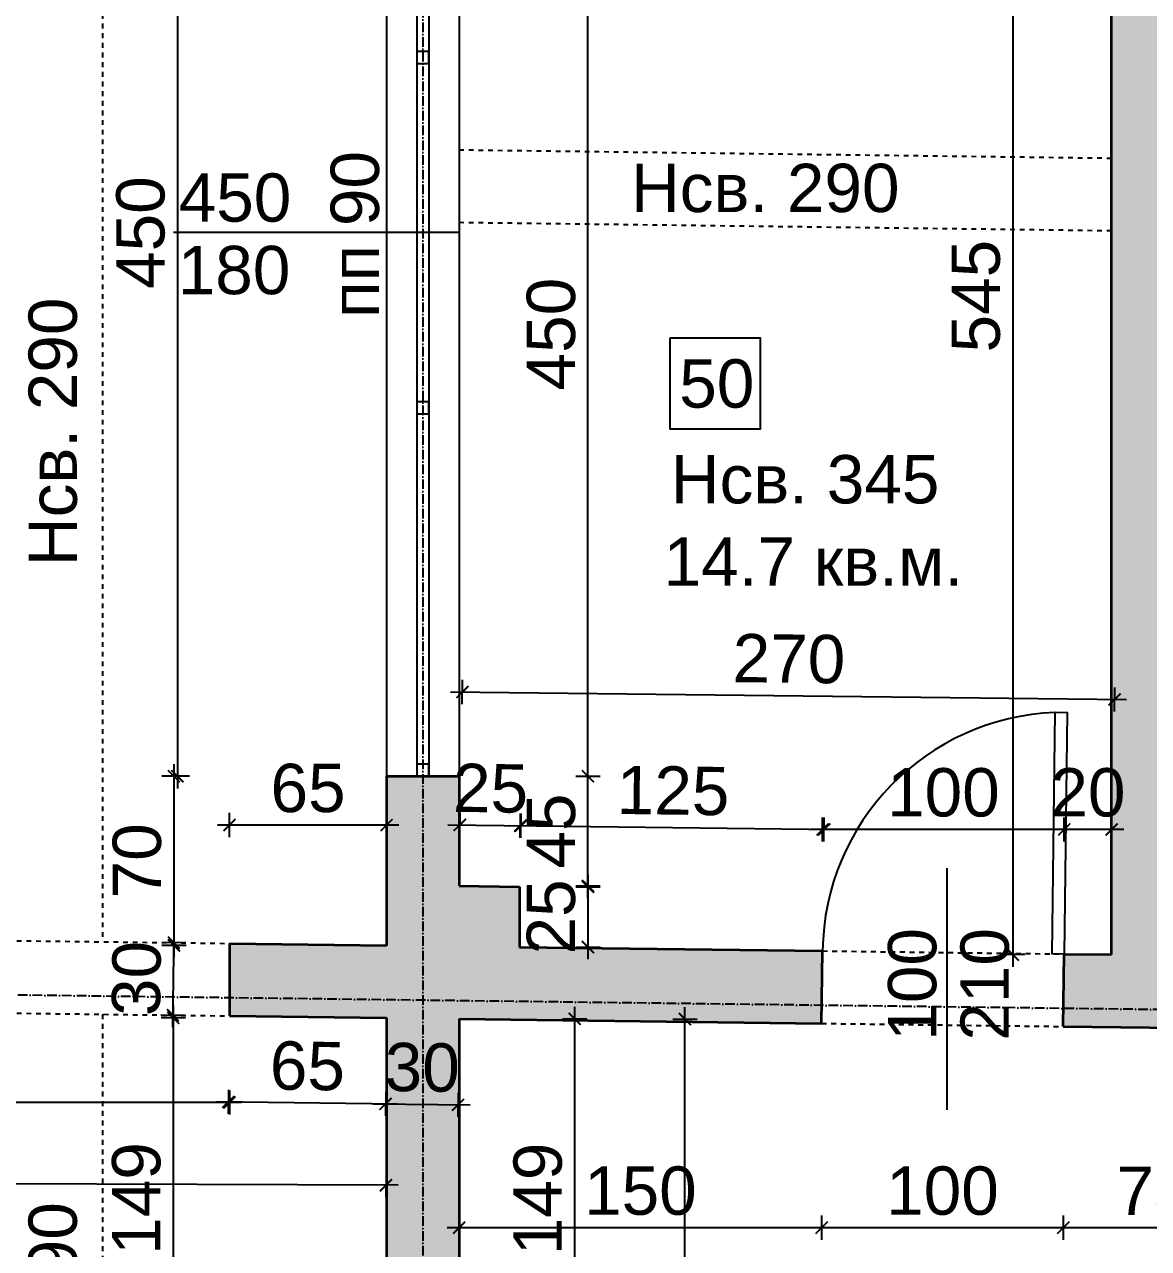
# Model space of a CAD drawing. Header units: inches. Extents: x -72385 to 39588, y -6525 to 66685.
# Drawn here: x -45520 to -45055, y 30319 to 30825 of the extents above; entities that cross this region are included whole.
import ezdxf

# ---------------------------------------------------------------- set-up
doc = ezdxf.new("R2010")
doc.units = ezdxf.units.IN
doc.header["$MEASUREMENT"] = 0
doc.linetypes.add('DashDot', pattern=[0.6, 0.4, -0.1, 0, -0.1])
doc.linetypes.add('Hidden', pattern=[0.4, 0.2, -0.2])
for name, color, linetype, lineweight in [('Врати', 251, 'Continuous', 25), ('Изгледни линии', 253, 'Continuous', 25), ('Надписи Hсв', 252, 'Continuous', 25), ('Надписи врати', 252, 'Continuous', 25), ('Надписи коти вътрешни', 252, 'Continuous', 25), ('Надписи номера на пом.', 252, 'Continuous', 25), ('Надписи площ', 252, 'Continuous', 25), ('Надписи прозорци', 252, 'Continuous', 25), ('Оси', 252, 'DashDot', 25), ('Прозорци', 251, 'Continuous', 25), ('Пунктир', 253, 'Hidden', 25), ('Разрезни линии', 7, 'Continuous', 35), ('Щрих стени', 254, 'Continuous', 25)]:
    doc.layers.add(name, color=color, linetype=linetype, lineweight=lineweight)
doc.styles.add('Arial Regular', font='arial.ttf')
doc.styles.get("Standard").update_dxf_attribs({"font": 'arial.ttf'})
doc.dimstyles.new('Annotative', dxfattribs={"dimscale": 0, "dimtxt": 20, "dimasz": 5, "dimexe": 5, "dimexo": 5, "dimgap": 5, "dimtad": 1, "dimdec": 0, "dimzin": 0, "dimdsep": 46, "dimtxsty": 'Standard', "dimblk": 'ARCHTICK', "dimcen": 5, "dimdle": 5, "dimadec": 0, "dimazin": 0, "dimtfac": 1, "dimtdec": 0, "dimtofl": 0, "dimtmove": 0, "dimatfit": 3, "dimldrblk": 'ARCHTICK', "dimfxl": 5, "dimfxlon": 1, "dimtolj": 1, "dimtzin": 0, "dimarcsym": 1})

# ---------------------------------------------------------------- blocks, each defined once
blk = doc.blocks.new('_ArchTick')
at = {"color": 0, "linetype": 'ByBlock', "const_width": 0.15}
blk.add_lwpolyline([(-0.5, -0.5), (0.5, 0.5)], dxfattribs=at)
blk = doc.blocks.new('*D4318')
at = {"layer": 'Defpoints', "color": 0, "ltscale": 50, "transparency": 16777216}
for p in [(-45434.84, 30493.81), (-45434.84, 30444), (-45369.84, 30444)]:
    blk.add_point(p, dxfattribs=at)
at = {"layer": 'Надписи коти вътрешни', "color": 0, "lineweight": -2, "ltscale": 50, "transparency": 16777216}
for p, q in [((-45434.84, 30488.81), (-45434.84, 30498.81)), ((-45369.84, 30488.81), (-45369.84, 30498.81)), ((-45364.84, 30493.81), (-45439.84, 30493.81))]:
    blk.add_line(p, q, dxfattribs=at)
at = {"layer": 'Надписи коти вътрешни', "color": 0, "lineweight": -2, "ltscale": 50, "transparency": 16777216, "xscale": 5, "yscale": 5, "zscale": 5, "rotation": 180}
blk.add_blockref('_ArchTick', (-45434.84, 30493.81), dxfattribs=at)
at = {"layer": 'Надписи коти вътрешни', "color": 0, "lineweight": -2, "ltscale": 50, "transparency": 16777216, "xscale": 5, "yscale": 5, "zscale": 5}
blk.add_blockref('_ArchTick', (-45369.84, 30493.81), dxfattribs=at)
at = {"layer": 'Надписи коти вътрешни', "color": 0, "ltscale": 50, "transparency": 16777216, "insert": (-45402.34, 30509.02), "char_height": 20, "attachment_point": 5}
blk.add_mtext('\\A1;65', dxfattribs=at)
blk = doc.blocks.new('*D267')
at = {"layer": 'Defpoints', "color": 0, "ltscale": 50, "transparency": 16777216}
for p in [(-45457.87, 30445.12), (-45434.46, 30444.82), (-45434.84, 30414.82)]:
    blk.add_point(p, dxfattribs=at)
at = {"layer": 'Надписи коти вътрешни', "color": 0, "lineweight": -2, "ltscale": 50, "transparency": 16777216}
for p, q in [((-45458.32, 30410.12), (-45457.81, 30450.12)), ((-45452.87, 30445.05), (-45462.87, 30445.18)), ((-45453.25, 30415.05), (-45463.25, 30415.18))]:
    blk.add_line(p, q, dxfattribs=at)
at = {"layer": 'Надписи коти вътрешни', "color": 0, "lineweight": -2, "ltscale": 50, "transparency": 16777216, "xscale": 5, "yscale": 5, "zscale": 5}
for p, rotation in [((-45457.87, 30445.12), 89.27062865252914), ((-45458.25, 30415.12), 269.2706286525292)]:
    blk.add_blockref('_ArchTick', p, dxfattribs=dict(at, rotation=rotation))
at = {"layer": 'Надписи коти вътрешни', "color": 0, "ltscale": 50, "transparency": 16777216, "insert": (-45473.28, 30430.31), "char_height": 20, "attachment_point": 5, "rotation": 89.2706}
blk.add_mtext('\\A1;30', dxfattribs=at)
blk = doc.blocks.new('*D4321')
at = {"layer": 'Defpoints', "color": 0, "ltscale": 50, "transparency": 16777216}
for p in [(-45369.84, 30964), (-45456.39, 30514), (-45369.84, 30514)]:
    blk.add_point(p, dxfattribs=at)
at = {"layer": 'Надписи коти вътрешни', "color": 0, "lineweight": -2, "ltscale": 50, "transparency": 16777216}
for p, q in [((-45456.39, 30969), (-45456.39, 30509)), ((-45451.39, 30964), (-45461.39, 30964)), ((-45451.39, 30514), (-45461.39, 30514))]:
    blk.add_line(p, q, dxfattribs=at)
at = {"layer": 'Надписи коти вътрешни', "color": 0, "lineweight": -2, "ltscale": 50, "transparency": 16777216, "xscale": 5, "yscale": 5, "zscale": 5}
for p, rotation in [((-45456.39, 30964), 90), ((-45456.39, 30514), 270)]:
    blk.add_blockref('_ArchTick', p, dxfattribs=dict(at, rotation=rotation))
at = {"layer": 'Надписи коти вътрешни', "color": 0, "ltscale": 50, "transparency": 16777216, "insert": (-45471.6, 30739), "char_height": 20, "attachment_point": 5, "rotation": 90}
blk.add_mtext('\\A1;450', dxfattribs=at)
blk = doc.blocks.new('*D4322')
at = {"layer": 'Defpoints', "color": 0, "ltscale": 50, "transparency": 16777216}
for p in [(-45369.84, 30514), (-45457.85, 30444), (-45369.84, 30444)]:
    blk.add_point(p, dxfattribs=at)
at = {"layer": 'Надписи коти вътрешни', "color": 0, "lineweight": -2, "ltscale": 50, "transparency": 16777216}
for p, q in [((-45457.85, 30519), (-45457.85, 30439)), ((-45452.85, 30514), (-45462.85, 30514)), ((-45452.85, 30444), (-45462.85, 30444))]:
    blk.add_line(p, q, dxfattribs=at)
at = {"layer": 'Надписи коти вътрешни', "color": 0, "lineweight": -2, "ltscale": 50, "transparency": 16777216, "xscale": 5, "yscale": 5, "zscale": 5}
for p, rotation in [((-45457.85, 30514), 90), ((-45457.85, 30444), 270)]:
    blk.add_blockref('_ArchTick', p, dxfattribs=dict(at, rotation=rotation))
at = {"layer": 'Надписи коти вътрешни', "color": 0, "ltscale": 50, "transparency": 16777216, "insert": (-45473.06, 30479), "char_height": 20, "attachment_point": 5, "rotation": 90}
blk.add_mtext('\\A1;70', dxfattribs=at)
blk = doc.blocks.new('*D4324')
at = {"layer": 'Defpoints', "color": 0, "ltscale": 50, "transparency": 16777216}
for p in [(-45369.84, 30413.99), (-45458.12, 30264.52), (-45369.84, 30264.52)]:
    blk.add_point(p, dxfattribs=at)
at = {"layer": 'Надписи коти вътрешни', "color": 0, "lineweight": -2, "ltscale": 50, "transparency": 16777216}
for p, q in [((-45458.12, 30418.99), (-45458.12, 30259.52)), ((-45453.12, 30413.99), (-45463.12, 30413.99)), ((-45453.12, 30264.52), (-45463.12, 30264.52))]:
    blk.add_line(p, q, dxfattribs=at)
at = {"layer": 'Надписи коти вътрешни', "color": 0, "lineweight": -2, "ltscale": 50, "transparency": 16777216, "xscale": 5, "yscale": 5, "zscale": 5}
for p, rotation in [((-45458.12, 30413.99), 90), ((-45458.12, 30264.52), 270)]:
    blk.add_blockref('_ArchTick', p, dxfattribs=dict(at, rotation=rotation))
at = {"layer": 'Надписи коти вътрешни', "color": 0, "ltscale": 50, "transparency": 16777216, "insert": (-45473.33, 30339.25), "char_height": 20, "attachment_point": 5, "rotation": 90}
blk.add_mtext('\\A1;149', dxfattribs=at)
blk = doc.blocks.new('*D4326')
at = {"layer": 'Defpoints', "color": 0, "ltscale": 50, "transparency": 16777216}
for p in [(-45314.52, 30493.57), (-45339.84, 30468.62), (-45314.84, 30468.3)]:
    blk.add_point(p, dxfattribs=at)
at = {"layer": 'Надписи коти вътрешни', "color": 0, "lineweight": -2, "ltscale": 50, "transparency": 16777216}
for p, q in [((-45339.58, 30488.89), (-45339.45, 30498.88)), ((-45314.58, 30488.57), (-45314.45, 30498.57)), ((-45344.52, 30493.95), (-45309.52, 30493.5))]:
    blk.add_line(p, q, dxfattribs=at)
at = {"layer": 'Надписи коти вътрешни', "color": 0, "lineweight": -2, "ltscale": 50, "transparency": 16777216, "xscale": 5, "yscale": 5, "zscale": 5}
for p, rotation in [((-45339.52, 30493.89), 179.2706286525463), ((-45314.52, 30493.57), 359.2706286525462)]:
    blk.add_blockref('_ArchTick', p, dxfattribs=dict(at, rotation=rotation))
at = {"layer": 'Надписи коти вътрешни', "color": 0, "ltscale": 50, "transparency": 16777216, "insert": (-45326.82, 30508.94), "char_height": 20, "attachment_point": 5, "rotation": 359.2706}
blk.add_mtext('\\A1;25', dxfattribs=at)
blk = doc.blocks.new('*D4327')
at = {"layer": 'Defpoints', "color": 0, "ltscale": 50, "transparency": 16777216}
for p in [(-45188.82, 30491.97), (-45314.84, 30443.3), (-45189.46, 30441.7)]:
    blk.add_point(p, dxfattribs=at)
at = {"layer": 'Надписи коти вътрешни', "color": 0, "lineweight": -2, "ltscale": 50, "transparency": 16777216}
for p, q in [((-45314.26, 30488.56), (-45314.13, 30498.56)), ((-45319.2, 30493.63), (-45183.82, 30491.9)), ((-45188.88, 30486.97), (-45188.75, 30496.97))]:
    blk.add_line(p, q, dxfattribs=at)
at = {"layer": 'Надписи коти вътрешни', "color": 0, "lineweight": -2, "ltscale": 50, "transparency": 16777216, "xscale": 5, "yscale": 5, "zscale": 5}
for p, rotation in [((-45314.2, 30493.56), 179.2706286525413), ((-45188.82, 30491.97), 359.2706286525412)]:
    blk.add_blockref('_ArchTick', p, dxfattribs=dict(at, rotation=rotation))
at = {"layer": 'Надписи коти вътрешни', "color": 0, "ltscale": 50, "transparency": 16777216, "insert": (-45251.31, 30507.97), "char_height": 20, "attachment_point": 5, "rotation": 359.2706}
blk.add_mtext('\\A1;125', dxfattribs=at)
blk = doc.blocks.new('*D3987')
at = {"layer": 'Defpoints', "color": 0, "ltscale": 50, "transparency": 16777216}
for p in [(-45189.46, 30492), (-45189.46, 30441.7), (-45089.46, 30440.43)]:
    blk.add_point(p, dxfattribs=at)
at = {"layer": 'Надписи коти вътрешни', "color": 0, "lineweight": -2, "ltscale": 50, "transparency": 16777216}
for p, q in [((-45084.46, 30492), (-45194.46, 30492)), ((-45189.46, 30487), (-45189.46, 30497)), ((-45089.46, 30487), (-45089.46, 30497))]:
    blk.add_line(p, q, dxfattribs=at)
at = {"layer": 'Надписи коти вътрешни', "color": 0, "lineweight": -2, "ltscale": 50, "transparency": 16777216, "xscale": 5, "yscale": 5, "zscale": 5, "rotation": 180}
blk.add_blockref('_ArchTick', (-45189.46, 30492), dxfattribs=at)
at = {"layer": 'Надписи коти вътрешни', "color": 0, "lineweight": -2, "ltscale": 50, "transparency": 16777216, "xscale": 5, "yscale": 5, "zscale": 5}
blk.add_blockref('_ArchTick', (-45089.46, 30492), dxfattribs=at)
at = {"layer": 'Надписи коти вътрешни', "color": 0, "ltscale": 50, "transparency": 16777216, "insert": (-45139.46, 30507.21), "char_height": 20, "attachment_point": 5}
blk.add_mtext('\\A1;100', dxfattribs=at)
blk = doc.blocks.new('*D269')
at = {"layer": 'Defpoints', "color": 0, "ltscale": 50, "transparency": 16777216}
for p in [(-45089.46, 30492), (-45089.46, 30440.43), (-45069.84, 30440.18)]:
    blk.add_point(p, dxfattribs=at)
at = {"layer": 'Надписи коти вътрешни', "color": 0, "lineweight": -2, "ltscale": 50, "transparency": 16777216}
for p, q in [((-45064.84, 30492), (-45094.46, 30492)), ((-45089.46, 30487), (-45089.46, 30497)), ((-45069.84, 30487), (-45069.84, 30497))]:
    blk.add_line(p, q, dxfattribs=at)
at = {"layer": 'Надписи коти вътрешни', "color": 0, "lineweight": -2, "ltscale": 50, "transparency": 16777216, "xscale": 5, "yscale": 5, "zscale": 5, "rotation": 180}
blk.add_blockref('_ArchTick', (-45089.46, 30492), dxfattribs=at)
at = {"layer": 'Надписи коти вътрешни', "color": 0, "lineweight": -2, "ltscale": 50, "transparency": 16777216, "xscale": 5, "yscale": 5, "zscale": 5}
blk.add_blockref('_ArchTick', (-45069.84, 30492), dxfattribs=at)
at = {"layer": 'Надписи коти вътрешни', "color": 0, "ltscale": 50, "transparency": 16777216, "insert": (-45079.65, 30507.21), "char_height": 20, "attachment_point": 5}
blk.add_mtext('\\A1;20', dxfattribs=at)
blk = doc.blocks.new('*D4328')
at = {"layer": 'Defpoints', "color": 0, "ltscale": 50, "transparency": 16777216}
for p in [(-45314.84, 30468.3), (-45314.84, 30443.3), (-45286.53, 30443.3)]:
    blk.add_point(p, dxfattribs=at)
at = {"layer": 'Надписи коти вътрешни', "color": 0, "lineweight": -2, "ltscale": 50, "transparency": 16777216}
for p, q in [((-45286.53, 30473.3), (-45286.53, 30438.3)), ((-45291.53, 30468.3), (-45281.53, 30468.3)), ((-45291.53, 30443.3), (-45281.53, 30443.3))]:
    blk.add_line(p, q, dxfattribs=at)
at = {"layer": 'Надписи коти вътрешни', "color": 0, "lineweight": -2, "ltscale": 50, "transparency": 16777216, "xscale": 5, "yscale": 5, "zscale": 5}
for p, rotation in [((-45286.53, 30468.3), 90), ((-45286.53, 30443.3), 270)]:
    blk.add_blockref('_ArchTick', p, dxfattribs=dict(at, rotation=rotation))
at = {"layer": 'Надписи коти вътрешни', "color": 0, "ltscale": 50, "transparency": 16777216, "insert": (-45301.74, 30455.8), "char_height": 20, "attachment_point": 5, "rotation": 90}
blk.add_mtext('\\A1;25', dxfattribs=at)
blk = doc.blocks.new('*D270')
at = {"layer": 'Defpoints', "color": 0, "ltscale": 50, "transparency": 16777216}
for p in [(-45339.84, 30514), (-45286.53, 30514), (-45339.84, 30468.62)]:
    blk.add_point(p, dxfattribs=at)
at = {"layer": 'Надписи коти вътрешни', "color": 0, "lineweight": -2, "ltscale": 50, "transparency": 16777216}
for p, q in [((-45286.53, 30463.62), (-45286.53, 30519)), ((-45291.53, 30514), (-45281.53, 30514)), ((-45291.53, 30468.62), (-45281.53, 30468.62))]:
    blk.add_line(p, q, dxfattribs=at)
at = {"layer": 'Надписи коти вътрешни', "color": 0, "lineweight": -2, "ltscale": 50, "transparency": 16777216, "xscale": 5, "yscale": 5, "zscale": 5}
for p, rotation in [((-45286.53, 30514), 90), ((-45286.53, 30468.62), 270)]:
    blk.add_blockref('_ArchTick', p, dxfattribs=dict(at, rotation=rotation))
at = {"layer": 'Надписи коти вътрешни', "color": 0, "ltscale": 50, "transparency": 16777216, "insert": (-45301.7, 30491.31), "char_height": 20, "attachment_point": 5, "rotation": 90}
blk.add_mtext('\\A1;45', dxfattribs=at)
blk = doc.blocks.new('*D8150')
at = {"layer": 'Defpoints', "color": 0, "ltscale": 50, "transparency": 16777216}
for p in [(-45339.84, 30964), (-45286.53, 30964), (-45339.84, 30514)]:
    blk.add_point(p, dxfattribs=at)
at = {"layer": 'Надписи коти вътрешни', "color": 0, "lineweight": -2, "ltscale": 50, "transparency": 16777216}
for p, q in [((-45286.53, 30509), (-45286.53, 30969)), ((-45291.53, 30964), (-45281.53, 30964)), ((-45291.53, 30514), (-45281.53, 30514))]:
    blk.add_line(p, q, dxfattribs=at)
at = {"layer": 'Надписи коти вътрешни', "color": 0, "lineweight": -2, "ltscale": 50, "transparency": 16777216, "xscale": 5, "yscale": 5, "zscale": 5}
for p, rotation in [((-45286.53, 30964), 90), ((-45286.53, 30514), 270)]:
    blk.add_blockref('_ArchTick', p, dxfattribs=dict(at, rotation=rotation))
at = {"layer": 'Надписи коти вътрешни', "color": 0, "ltscale": 50, "transparency": 16777216, "insert": (-45301.74, 30697), "char_height": 20, "attachment_point": 5, "rotation": 90}
blk.add_mtext('\\A1;450', dxfattribs=at)
blk = doc.blocks.new('*D272')
at = {"layer": 'Defpoints', "color": 0, "ltscale": 50, "transparency": 16777216}
for p in [(-45069.84, 30985.22), (-45110.79, 30440.18), (-45069.84, 30440.18)]:
    blk.add_point(p, dxfattribs=at)
at = {"layer": 'Надписи коти вътрешни', "color": 0, "lineweight": -2, "ltscale": 50, "transparency": 16777216}
for p, q in [((-45110.79, 30990.22), (-45110.79, 30435.18)), ((-45105.79, 30985.22), (-45115.79, 30985.22)), ((-45105.79, 30440.18), (-45115.79, 30440.18))]:
    blk.add_line(p, q, dxfattribs=at)
at = {"layer": 'Надписи коти вътрешни', "color": 0, "lineweight": -2, "ltscale": 50, "transparency": 16777216, "xscale": 5, "yscale": 5, "zscale": 5}
for p, rotation in [((-45110.79, 30985.22), 90), ((-45110.79, 30440.18), 270)]:
    blk.add_blockref('_ArchTick', p, dxfattribs=dict(at, rotation=rotation))
at = {"layer": 'Надписи коти вътрешни', "color": 0, "ltscale": 50, "transparency": 16777216, "insert": (-45125.96, 30712.7), "char_height": 20, "attachment_point": 5, "rotation": 90}
blk.add_mtext('\\A1;545', dxfattribs=at)
blk = doc.blocks.new('*D273')
at = {"layer": 'Defpoints', "color": 0, "ltscale": 50, "transparency": 16777216}
for p in [(-45068.63, 30545.79), (-45339.67, 30443.26), (-45069.84, 30440.18)]:
    blk.add_point(p, dxfattribs=at)
at = {"layer": 'Надписи коти вътрешни', "color": 0, "lineweight": -2, "ltscale": 50, "transparency": 16777216}
for p, q in [((-45338.52, 30543.88), (-45338.41, 30553.88)), ((-45343.47, 30548.94), (-45063.63, 30545.74)), ((-45068.69, 30540.79), (-45068.57, 30550.79))]:
    blk.add_line(p, q, dxfattribs=at)
at = {"layer": 'Надписи коти вътрешни', "color": 0, "lineweight": -2, "ltscale": 50, "transparency": 16777216, "xscale": 5, "yscale": 5, "zscale": 5}
for p, rotation in [((-45338.47, 30548.88), 179.3447652040627), ((-45068.63, 30545.79), 359.3447652040626)]:
    blk.add_blockref('_ArchTick', p, dxfattribs=dict(at, rotation=rotation))
at = {"layer": 'Надписи коти вътрешни', "color": 0, "ltscale": 50, "transparency": 16777216, "insert": (-45203.37, 30562.55), "char_height": 20, "attachment_point": 5, "rotation": 359.3448}
blk.add_mtext('\\A1;270', dxfattribs=at)
blk = doc.blocks.new('*D4338')
at = {"layer": 'Defpoints', "color": 0, "ltscale": 50, "transparency": 16777216}
for p in [(-45339.84, 30413.61), (-45292, 30413.61), (-45339.84, 30264.52)]:
    blk.add_point(p, dxfattribs=at)
at = {"layer": 'Надписи коти вътрешни', "color": 0, "lineweight": -2, "ltscale": 50, "transparency": 16777216}
for p, q in [((-45292, 30259.52), (-45292, 30418.61)), ((-45297, 30413.61), (-45287, 30413.61)), ((-45297, 30264.52), (-45287, 30264.52))]:
    blk.add_line(p, q, dxfattribs=at)
at = {"layer": 'Надписи коти вътрешни', "color": 0, "lineweight": -2, "ltscale": 50, "transparency": 16777216, "xscale": 5, "yscale": 5, "zscale": 5}
for p, rotation in [((-45292, 30413.61), 90), ((-45292, 30264.52), 270)]:
    blk.add_blockref('_ArchTick', p, dxfattribs=dict(at, rotation=rotation))
at = {"layer": 'Надписи коти вътрешни', "color": 0, "ltscale": 50, "transparency": 16777216, "insert": (-45307.21, 30339.06), "char_height": 20, "attachment_point": 5, "rotation": 90}
blk.add_mtext('\\A1;149', dxfattribs=at)
blk = doc.blocks.new('*D302')
at = {"layer": 'Defpoints', "color": 0, "ltscale": 50, "transparency": 16777216}
for p in [(-45089.84, 30410.43), (-45014.84, 30409.47), (-45089.84, 30327.16)]:
    blk.add_point(p, dxfattribs=at)
at = {"layer": 'Надписи коти вътрешни', "color": 0, "lineweight": -2, "ltscale": 50, "transparency": 16777216}
for p, q in [((-45089.84, 30332.16), (-45089.84, 30322.16)), ((-45014.84, 30332.16), (-45014.84, 30322.16)), ((-45009.84, 30327.16), (-45094.84, 30327.16))]:
    blk.add_line(p, q, dxfattribs=at)
at = {"layer": 'Надписи коти вътрешни', "color": 0, "lineweight": -2, "ltscale": 50, "transparency": 16777216, "xscale": 5, "yscale": 5, "zscale": 5, "rotation": 180}
blk.add_blockref('_ArchTick', (-45089.84, 30327.16), dxfattribs=at)
at = {"layer": 'Надписи коти вътрешни', "color": 0, "lineweight": -2, "ltscale": 50, "transparency": 16777216, "xscale": 5, "yscale": 5, "zscale": 5}
blk.add_blockref('_ArchTick', (-45014.84, 30327.16), dxfattribs=at)
at = {"layer": 'Надписи коти вътрешни', "color": 0, "ltscale": 50, "transparency": 16777216, "insert": (-45052.34, 30342.33), "char_height": 20, "attachment_point": 5}
blk.add_mtext('\\A1;75', dxfattribs=at)
blk = doc.blocks.new('*D3986')
at = {"layer": 'Defpoints', "color": 0, "ltscale": 50, "transparency": 16777216}
for p in [(-45189.84, 30411.7), (-45089.84, 30410.43), (-45189.84, 30327.16)]:
    blk.add_point(p, dxfattribs=at)
at = {"layer": 'Надписи коти вътрешни', "color": 0, "lineweight": -2, "ltscale": 50, "transparency": 16777216}
for p, q in [((-45189.84, 30332.16), (-45189.84, 30322.16)), ((-45089.84, 30332.16), (-45089.84, 30322.16)), ((-45084.84, 30327.16), (-45194.84, 30327.16))]:
    blk.add_line(p, q, dxfattribs=at)
at = {"layer": 'Надписи коти вътрешни', "color": 0, "lineweight": -2, "ltscale": 50, "transparency": 16777216, "xscale": 5, "yscale": 5, "zscale": 5, "rotation": 180}
blk.add_blockref('_ArchTick', (-45189.84, 30327.16), dxfattribs=at)
at = {"layer": 'Надписи коти вътрешни', "color": 0, "lineweight": -2, "ltscale": 50, "transparency": 16777216, "xscale": 5, "yscale": 5, "zscale": 5}
blk.add_blockref('_ArchTick', (-45089.84, 30327.16), dxfattribs=at)
at = {"layer": 'Надписи коти вътрешни', "color": 0, "ltscale": 50, "transparency": 16777216, "insert": (-45139.84, 30342.37), "char_height": 20, "attachment_point": 5}
blk.add_mtext('\\A1;100', dxfattribs=at)
blk = doc.blocks.new('*D303')
at = {"layer": 'Defpoints', "color": 0, "ltscale": 50, "transparency": 16777216}
for p in [(-45339.84, 30413.61), (-45189.84, 30411.7), (-45339.84, 30327.16)]:
    blk.add_point(p, dxfattribs=at)
at = {"layer": 'Надписи коти вътрешни', "color": 0, "lineweight": -2, "ltscale": 50, "transparency": 16777216}
for p, q in [((-45339.84, 30332.16), (-45339.84, 30322.16)), ((-45189.84, 30332.16), (-45189.84, 30322.16)), ((-45184.84, 30327.16), (-45344.84, 30327.16))]:
    blk.add_line(p, q, dxfattribs=at)
at = {"layer": 'Надписи коти вътрешни', "color": 0, "lineweight": -2, "ltscale": 50, "transparency": 16777216, "xscale": 5, "yscale": 5, "zscale": 5, "rotation": 180}
blk.add_blockref('_ArchTick', (-45339.84, 30327.16), dxfattribs=at)
at = {"layer": 'Надписи коти вътрешни', "color": 0, "lineweight": -2, "ltscale": 50, "transparency": 16777216, "xscale": 5, "yscale": 5, "zscale": 5}
blk.add_blockref('_ArchTick', (-45189.84, 30327.16), dxfattribs=at)
at = {"layer": 'Надписи коти вътрешни', "color": 0, "ltscale": 50, "transparency": 16777216, "insert": (-45264.84, 30342.37), "char_height": 20, "attachment_point": 5}
blk.add_mtext('\\A1;150', dxfattribs=at)
blk = doc.blocks.new('*D322')
at = {"layer": 'Defpoints', "color": 0, "ltscale": 50, "transparency": 16777216}
for p in [(-45337.34, 30413.5), (-45246.4, 30413.5), (-45337.34, 29253.49)]:
    blk.add_point(p, dxfattribs=at)
at = {"layer": 'Надписи коти вътрешни', "color": 0, "lineweight": -2, "ltscale": 50, "transparency": 16777216}
for p, q in [((-45246.4, 29248.49), (-45246.4, 30418.5)), ((-45251.4, 30413.5), (-45241.4, 30413.5)), ((-45251.4, 29253.49), (-45241.4, 29253.49))]:
    blk.add_line(p, q, dxfattribs=at)
at = {"layer": 'Надписи коти вътрешни', "color": 0, "lineweight": -2, "ltscale": 50, "transparency": 16777216, "xscale": 5, "yscale": 5, "zscale": 5}
for p, rotation in [((-45246.4, 30413.5), 90), ((-45246.4, 29253.49), 270)]:
    blk.add_blockref('_ArchTick', p, dxfattribs=dict(at, rotation=rotation))
at = {"layer": 'Надписи коти вътрешни', "color": 0, "ltscale": 50, "transparency": 16777216, "insert": (-45261.61, 29833.49), "char_height": 20, "attachment_point": 5, "rotation": 90}
blk.add_mtext('\\A1;1160', dxfattribs=at)
blk = doc.blocks.new('*D8149')
at = {"layer": 'Defpoints', "color": 0, "ltscale": 50, "transparency": 16777216}
for p in [(-45939.84, 30416.25), (-45369.84, 30413.99), (-45940.11, 30346.99)]:
    blk.add_point(p, dxfattribs=at)
at = {"layer": 'Надписи коти вътрешни', "color": 0, "lineweight": -2, "ltscale": 50, "transparency": 16777216}
for p, q in [((-45940.09, 30351.99), (-45940.13, 30341.99)), ((-45365.11, 30344.72), (-45945.11, 30347.01)), ((-45370.09, 30349.74), (-45370.13, 30339.74))]:
    blk.add_line(p, q, dxfattribs=at)
at = {"layer": 'Надписи коти вътрешни', "color": 0, "lineweight": -2, "ltscale": 50, "transparency": 16777216, "xscale": 5, "yscale": 5, "zscale": 5}
for p, rotation in [((-45940.11, 30346.99), 179.7733478939966), ((-45370.11, 30344.74), 359.7733478939965)]:
    blk.add_blockref('_ArchTick', p, dxfattribs=dict(at, rotation=rotation))
at = {"layer": 'Надписи коти вътрешни', "color": 0, "ltscale": 50, "transparency": 16777216, "insert": (-45738.57, 30361.41), "char_height": 20, "attachment_point": 5, "rotation": 359.7733}
blk.add_mtext('\\A1;570', dxfattribs=at)
blk = doc.blocks.new('*D324')
at = {"layer": 'Defpoints', "color": 0, "ltscale": 50, "transparency": 16777216}
for p in [(-45434.84, 30414.82), (-45369.84, 30413.99), (-45435.29, 30379.23)]:
    blk.add_point(p, dxfattribs=at)
at = {"layer": 'Надписи коти вътрешни', "color": 0, "lineweight": -2, "ltscale": 50, "transparency": 16777216}
for p, q in [((-45435.23, 30384.23), (-45435.35, 30374.23)), ((-45370.23, 30383.4), (-45370.35, 30373.4)), ((-45365.29, 30378.34), (-45440.29, 30379.29))]:
    blk.add_line(p, q, dxfattribs=at)
at = {"layer": 'Надписи коти вътрешни', "color": 0, "lineweight": -2, "ltscale": 50, "transparency": 16777216, "xscale": 5, "yscale": 5, "zscale": 5}
for p, rotation in [((-45435.29, 30379.23), 179.2706286525591), ((-45370.29, 30378.4), 359.2706286525591)]:
    blk.add_blockref('_ArchTick', p, dxfattribs=dict(at, rotation=rotation))
at = {"layer": 'Надписи коти вътрешни', "color": 0, "ltscale": 50, "transparency": 16777216, "insert": (-45402.6, 30394.03), "char_height": 20, "attachment_point": 5, "rotation": 359.2706}
blk.add_mtext('\\A1;65', dxfattribs=at)
blk = doc.blocks.new('*D8148')
at = {"layer": 'Defpoints', "color": 0, "ltscale": 50, "transparency": 16777216}
for p in [(-45914.84, 30420.93), (-45434.84, 30414.82), (-45914.84, 30378.99)]:
    blk.add_point(p, dxfattribs=at)
at = {"layer": 'Надписи коти вътрешни', "color": 0, "lineweight": -2, "ltscale": 50, "transparency": 16777216}
for p, q in [((-45914.84, 30383.99), (-45914.84, 30373.99)), ((-45434.84, 30383.99), (-45434.84, 30373.99)), ((-45429.84, 30378.99), (-45919.84, 30378.99))]:
    blk.add_line(p, q, dxfattribs=at)
at = {"layer": 'Надписи коти вътрешни', "color": 0, "lineweight": -2, "ltscale": 50, "transparency": 16777216, "xscale": 5, "yscale": 5, "zscale": 5, "rotation": 180}
blk.add_blockref('_ArchTick', (-45914.84, 30378.99), dxfattribs=at)
at = {"layer": 'Надписи коти вътрешни', "color": 0, "lineweight": -2, "ltscale": 50, "transparency": 16777216, "xscale": 5, "yscale": 5, "zscale": 5}
blk.add_blockref('_ArchTick', (-45434.84, 30378.99), dxfattribs=at)
at = {"layer": 'Надписи коти вътрешни', "color": 0, "ltscale": 50, "transparency": 16777216, "insert": (-45738.63, 30394.2), "char_height": 20, "attachment_point": 5}
blk.add_mtext('\\A1;480', dxfattribs=at)
blk = doc.blocks.new('*D7192')
at = {"layer": 'Defpoints', "color": 0, "ltscale": 10, "transparency": 16777216}
for p in [(-45369.84, 30413.99), (-45339.84, 30413.61), (-45340.29, 30378.02)]:
    blk.add_point(p, dxfattribs=at)
at = {"layer": 'Надписи коти вътрешни', "color": 0, "lineweight": -2, "ltscale": 10, "transparency": 16777216}
for p, q in [((-45370.23, 30383.4), (-45370.35, 30373.4)), ((-45340.23, 30383.02), (-45340.35, 30373.02)), ((-45375.29, 30378.47), (-45335.29, 30377.96))]:
    blk.add_line(p, q, dxfattribs=at)
at = {"layer": 'Надписи коти вътрешни', "color": 0, "lineweight": -2, "ltscale": 10, "transparency": 16777216, "xscale": 5, "yscale": 5, "zscale": 5}
for p, rotation in [((-45370.29, 30378.4), 179.2706286525459), ((-45340.29, 30378.02), 359.2706286525458)]:
    blk.add_blockref('_ArchTick', p, dxfattribs=dict(at, rotation=rotation))
at = {"layer": 'Надписи коти вътрешни', "color": 0, "ltscale": 10, "transparency": 16777216, "insert": (-45355.1, 30393.43), "char_height": 20, "attachment_point": 5, "rotation": 359.2706}
blk.add_mtext('\\A1;30', dxfattribs=at)

msp = doc.modelspace()

# ---------------------------------------------------------------- hatches: boundary and pattern name
at = {"layer": 'Щрих стени', "ltscale": 10}
h = msp.add_hatch(color=256, dxfattribs=at)
h.dxf.hatch_style = 1
h.paths.add_polyline_path([(-45774.39, 31044.19), (-45834.39, 31044.96), (-45834.84, 31009.96), (-45774.84, 31009.2)])
h.paths.add_polyline_path([(-45624.39, 31042.28), (-45684.39, 31043.05), (-45684.84, 31008.05), (-45672.34, 31007.89), (-45672.34, 30987.89), (-45637.34, 30987.44), (-45637.34, 31007.45), (-45624.84, 31007.29)])
h.paths.add_polyline_path([(-45474.39, 31040.37), (-45534.39, 31041.14), (-45534.84, 31006.14), (-45474.84, 31005.38)])
h.paths.add_polyline_path([(-45304.39, 31038.21), (-45384.39, 31039.23), (-45384.84, 31004.23), (-45372.34, 31004.07), (-45372.34, 30974.07), (-45369.84, 30974.04), (-45369.84, 30964), (-45339.84, 30964), (-45339.84, 30973.66), (-45337.34, 30973.62), (-45337.34, 31003.63), (-45304.84, 31003.21)])
h.paths.add_polyline_path([(-45189.46, 30441.7), (-45314.84, 30443.3), (-45314.84, 30468.3), (-45339.84, 30468.62), (-45339.84, 30514), (-45369.84, 30514), (-45369.84, 30444), (-45434.84, 30444.82), (-45434.84, 30414.82), (-45369.84, 30413.99), (-45369.84, 30264.52), (-45339.84, 30264.52), (-45339.84, 30413.61), (-45189.84, 30411.7)])
h.paths.add_polyline_path([(-45014.46, 30439.47), (-45039.84, 30439.79), (-45039.84, 30999.84), (-45004.84, 30999.39), (-45004.39, 31034.39), (-45104.39, 31035.66), (-45104.84, 31000.67), (-45069.84, 31000.22), (-45069.84, 30440.18), (-45089.46, 30440.43), (-45089.84, 30410.43), (-45014.84, 30409.47)])
h.paths.add_polyline_path([(-44696.08, 30435.42), (-44722.34, 30435.75), (-44722.34, 30465.75), (-44787.34, 30466.58), (-44787.34, 30436.58), (-44914.46, 30438.2), (-44914.84, 30408.2), (-44787.34, 30406.58), (-44787.34, 30376.57), (-44722.34, 30375.75), (-44722.34, 30405.75), (-44696.46, 30405.42)])
h.paths.add_polyline_path([(-44414.46, 30431.83), (-44439.84, 30432.16), (-44439.84, 30502.2), (-44469.84, 30502.2), (-44469.84, 30432.54), (-44496.1, 30432.87), (-44496.48, 30402.87), (-44414.84, 30401.84)])
h.paths.add_polyline_path([(-44139.84, 30428.34), (-44314.46, 30430.56), (-44314.84, 30400.56), (-44184.84, 30398.91), (-44184.84, 30363.9), (-44169.84, 30363.71), (-44169.84, 30353.31), (-44139.84, 30353.31)])
h.paths.add_polyline_path([(-44439.84, 30762.2), (-44469.84, 30762.2), (-44469.84, 30732.2), (-44439.84, 30732.2)])
h.paths.add_polyline_path([(-44404.39, 31026.75), (-44504.39, 31028.03), (-44504.84, 30993.03), (-44469.84, 30992.58), (-44469.84, 30992.2), (-44439.84, 30992.2), (-44404.84, 30991.76)])
h.paths.add_polyline_path([(-44704.39, 31030.57), (-44804.39, 31031.84), (-44804.84, 30996.85), (-44772.34, 30996.43), (-44772.34, 30965.99), (-44737.34, 30965.99), (-44737.34, 30995.99), (-44704.84, 30995.57)])
h.paths.add_polyline_path([(-44104.39, 31022.93), (-44204.39, 31024.21), (-44204.84, 30989.21), (-44172.34, 30988.8), (-44172.34, 30958.79), (-44137.34, 30958.35), (-44137.34, 30988.35), (-44104.84, 30987.94)])
h.paths.add_polyline_path([(-43804.39, 31019.11), (-43904.39, 31020.39), (-43904.84, 30985.39), (-43804.84, 30984.12)])
h.paths.add_polyline_path([(-43507.34, 30980.33), (-43474.84, 30979.92), (-43474.39, 31014.91), (-43604.39, 31016.57), (-43604.84, 30981.57), (-43572.34, 30981.16), (-43572.34, 30951.15), (-43539.84, 30950.74), (-43539.84, 30450.7), (-43572.34, 30451.11), (-43572.34, 30361.11), (-43507.34, 30360.28), (-43507.34, 30390.28), (-42957.34, 30383.28), (-42957.34, 30353.28), (-42892.34, 30352.45), (-42892.34, 30382.45), (-42357.34, 30375.64), (-42357.34, 30345.64), (-42292.34, 30344.81), (-42292.34, 30374.81), (-41757.34, 30368), (-41757.34, 30338), (-41739.84, 30337.78), (-41739.84, 30157.76), (-41709.84, 30157.76), (-41709.84, 30337.4), (-41692.34, 30337.17), (-41692.34, 30367.18), (-41649.84, 30366.63), (-41649.46, 30396.63), (-41692.34, 30397.18), (-41692.34, 30427.18), (-41707.34, 30427.37), (-41707.34, 30457.37), (-41742.34, 30457.82), (-41742.34, 30427.82), (-41782.34, 30428.33), (-41782.34, 30398.32), (-42292.34, 30404.82), (-42292.34, 30434.82), (-42357.34, 30435.65), (-42357.34, 30405.64), (-42892.34, 30412.46), (-42892.34, 30442.46), (-42982.34, 30443.6), (-42982.34, 30413.6), (-43507.34, 30420.28), (-43507.34, 30450.29), (-43509.84, 30450.32), (-43509.84, 30950.36), (-43507.34, 30950.33)])
h.paths.add_polyline_path([(-44139.84, 30123.31), (-44169.84, 30123.31), (-44169.84, 30093.31), (-44139.84, 30093.31)])
h.paths.add_polyline_path([(-44139.84, 29863.31), (-44169.84, 29863.31), (-44169.84, 29851.36), (-44184.84, 29851.55), (-44184.84, 29796.55), (-44204.84, 29796.8), (-44204.84, 29761.8), (-44169.84, 29761.36), (-44139.84, 29761.36)])
h.paths.add_polyline_path([(-44722.34, 29858.4), (-44787.34, 29859.22), (-44787.34, 29769.22), (-44722.34, 29768.39)])
h.paths.add_polyline_path([(-44139.84, 29531.36), (-44169.84, 29531.36), (-44169.84, 29501.36), (-44139.84, 29501.36)])
h.paths.add_polyline_path([(-44104.84, 29222.79), (-44137.34, 29223.21), (-44137.34, 29253.21), (-44139.84, 29253.24), (-44139.84, 29271.36), (-44169.84, 29271.36), (-44169.84, 29253.62), (-44172.34, 29253.66), (-44172.34, 29223.65), (-44204.84, 29224.07), (-44205.28, 29189.07), (-44105.28, 29187.8)])
h.paths.add_polyline_path([(-44404.84, 29226.61), (-44504.84, 29227.89), (-44505.28, 29192.89), (-44405.28, 29191.62)])
h.paths.add_polyline_path([(-44704.84, 29230.43), (-44737.34, 29230.85), (-44737.34, 29260.85), (-44772.34, 29261.29), (-44772.34, 29231.29), (-44804.84, 29231.7), (-44805.28, 29196.71), (-44705.28, 29195.43)])
h.paths.add_polyline_path([(-45004.84, 29234.25), (-45104.84, 29235.52), (-45105.28, 29200.53), (-45005.28, 29199.25)])

# ---------------------------------------------------------------- linework, layer by layer
at = {"layer": 'Врати', "ltscale": 50}
msp.add_lwpolyline([(-45089.46, 30440.43), (-45094.46, 30440.49), (-45093.18, 30540.48), (-45088.18, 30540.42)], close=True, dxfattribs=at)
msp.add_arc((-45089.46, 30440.43), 100, 92.1366, 179.2706, dxfattribs=at)
at = {"layer": 'Изгледни линии', "ltscale": 50}
for p, q in [((-45369.84, 30964), (-45369.84, 30514)), ((-45339.84, 30964), (-45339.84, 30514))]:
    msp.add_line(p, q, dxfattribs=at)
at = {"layer": 'Надписи врати', "ltscale": 50}
msp.add_line((-45137.88, 30375.91), (-45137.88, 30475.91), dxfattribs=at)
at = {"layer": 'Надписи номера на пом.', "ltscale": 50}
msp.add_lwpolyline([(-45252.62, 30695.25), (-45252.62, 30657.75), (-45215.12, 30657.75), (-45215.12, 30695.25)], close=True, dxfattribs=at)
at = {"layer": 'Надписи прозорци', "ltscale": 50}
msp.add_line((-45339.84, 30739), (-45458.04, 30739), dxfattribs=at)
at = {"layer": 'Оси', "ltscale": 10}
for p, q in [((-45354.84, 31521.39), (-45354.84, 28721.16)), ((-39839.84, 30351.09), (-52799.84, 30516.08))]:
    msp.add_line(p, q, dxfattribs=at)
at = {"layer": 'Прозорци', "ltscale": 50}
for p, q in [((-45357.34, 30964), (-45357.34, 30514)), ((-45352.34, 30964), (-45352.34, 30514))]:
    msp.add_line(p, q, dxfattribs=at)
for points in [[(-45357.34, 30809), (-45352.34, 30809), (-45352.34, 30814), (-45357.34, 30814), (-45357.34, 30809)], [(-45357.34, 30664), (-45352.34, 30664), (-45352.34, 30669), (-45357.34, 30669), (-45357.34, 30664)], [(-45357.34, 30514), (-45352.34, 30514), (-45352.34, 30519), (-45357.34, 30519), (-45357.34, 30514)]]:
    msp.add_lwpolyline(points, dxfattribs=at)
at = {"layer": 'Пунктир', "ltscale": 10}
for p, q in [((-45487.34, 31005.54), (-45487.34, 30445.49)), ((-45339.84, 30773.28), (-45069.84, 30769.84)), ((-45339.84, 30743.27), (-45069.84, 30739.84)), ((-45914.84, 30450.93), (-45434.84, 30444.82)), ((-45189.46, 30441.7), (-45089.46, 30440.43)), ((-45914.84, 30420.93), (-45434.84, 30414.82)), ((-45487.34, 30415.49), (-45487.34, 30140.47)), ((-45189.84, 30411.7), (-45089.84, 30410.43))]:
    msp.add_line(p, q, dxfattribs=at)
at = {"layer": 'Разрезни линии', "ltscale": 50}
for p, q in [((-45069.84, 30440.18), (-45069.84, 31000.22)), ((-45369.84, 30514), (-45369.84, 30444)), ((-45369.84, 30514), (-45339.84, 30514)), ((-45339.84, 30514), (-45339.84, 30468.62)), ((-45339.84, 30468.62), (-45314.84, 30468.3)), ((-45314.84, 30468.3), (-45314.84, 30443.3)), ((-45434.84, 30444.82), (-45434.84, 30414.82)), ((-45434.84, 30444.82), (-45369.84, 30444)), ((-45314.84, 30443.3), (-45189.46, 30441.7)), ((-45189.84, 30411.7), (-45189.46, 30441.7)), ((-45089.84, 30410.43), (-45089.46, 30440.43)), ((-45089.46, 30440.43), (-45069.84, 30440.18)), ((-45434.84, 30414.82), (-45369.84, 30413.99)), ((-45369.84, 30413.99), (-45369.84, 30264.52)), ((-45339.84, 30413.61), (-45189.84, 30411.7)), ((-45339.84, 30413.61), (-45339.84, 30264.52)), ((-45089.84, 30410.43), (-45014.84, 30409.47))]:
    msp.add_line(p, q, dxfattribs=at)

# ---------------------------------------------------------------- texts
at = {"layer": 'Надписи Hсв', "ltscale": 100, "char_height": 20, "width": 180.4891, "attachment_point": 1, "style": 'Arial Regular'}
for s, insert in [('Hсв. 290', (-45268.73, 30767.5)), ('Hсв. 345', (-45252.24, 30646.94))]:
    msp.add_mtext(s, dxfattribs=dict(at, insert=insert))
at = {"layer": 'Надписи Hсв', "ltscale": 100, "char_height": 20, "width": 180.4891, "attachment_point": 1, "rotation": 90, "style": 'Arial Regular'}
for insert in [(-45518.01, 30600.99), (-45518.01, 30226.61)]:
    msp.add_mtext('Hсв. 290', dxfattribs=dict(at, insert=insert))
at = {"layer": 'Надписи врати', "ltscale": 100, "char_height": 20, "width": 180.4891, "attachment_point": 1, "rotation": 90, "style": 'Arial Regular'}
for s, insert in [('100', (-45162.4, 30404.57)), ('210', (-45132.4, 30404.57))]:
    msp.add_mtext(s, dxfattribs=dict(at, insert=insert))
at = {"layer": 'Надписи номера на пом.', "ltscale": 100, "insert": (-45323.47, 30686.56), "char_height": 20, "width": 180.4891, "attachment_point": 1, "style": 'Arial Regular'}
msp.add_mtext('\\pxqc;50', dxfattribs=at)
at = {"layer": 'Надписи площ', "ltscale": 100, "insert": (-45255.23, 30612.83), "char_height": 20, "width": 180.4891, "attachment_point": 1, "style": 'Arial Regular'}
msp.add_mtext('14.7 кв.м.', dxfattribs=at)
at = {"layer": 'Надписи прозорци', "ltscale": 100, "insert": (-45393, 30703.69), "char_height": 20, "width": 180.4891, "attachment_point": 1, "rotation": 90, "style": 'Arial Regular'}
msp.add_mtext('пп 90', dxfattribs=at)
at = {"layer": 'Надписи прозорци', "ltscale": 100, "char_height": 20, "width": 180.4891, "attachment_point": 3, "style": 'Arial Regular'}
for s, insert in [('450', (-45409.28, 30763.52)), ('180', (-45409.67, 30733.52))]:
    msp.add_mtext(s, dxfattribs=dict(at, insert=insert))

# ---------------------------------------------------------------- dimensions: what is measured, and where the dimension line sits
at = {"layer": 'Надписи коти вътрешни', "ltscale": 50}
for base, p1, p2, picture, middle in [((-45110.79, 30440.18), (-45069.84, 30985.22), (-45069.84, 30440.18), '*D272', (-45125.96, 30712.7)), ((-45456.39, 30514), (-45369.84, 30964), (-45369.84, 30514), '*D4321', (-45471.6, 30739)), ((-45457.85, 30444), (-45369.84, 30514), (-45369.84, 30444), '*D4322', (-45473.06, 30479)), ((-45458.12, 30264.52), (-45369.84, 30413.99), (-45369.84, 30264.52), '*D4324', (-45473.33, 30339.25)), ((-45292, 30413.61), (-45339.84, 30264.52), (-45339.84, 30413.61), '*D4338', (-45307.21, 30339.06)), ((-45246.4, 30413.5), (-45337.34, 29253.49), (-45337.34, 30413.5), '*D322', (-45261.61, 29833.49))]:
    dim = msp.add_linear_dim(base=base, p1=p1, p2=p2, angle=90, dimstyle='Annotative', override={"dimscale": 0, "dimtix": 0, "dimtofl": 0, "dimtmove": 0, "dimatfit": 3}, dxfattribs=at)
    dim.commit()
    dim.dimension.update_dxf_attribs({"geometry": picture, "text_midpoint": middle})
for base, p1, p2, angle, picture, middle, dimtype in [((-45286.53, 30964), (-45339.84, 30514), (-45339.84, 30964), 90, '*D8150', (-45286.53, 30697), 128), ((-45314.52, 30493.57), (-45339.84, 30468.62), (-45314.84, 30468.3), 359.2706, '*D4326', (-45327.02, 30493.73), 129), ((-45286.53, 30443.3), (-45314.84, 30468.3), (-45314.84, 30443.3), 90, '*D4328', (-45286.53, 30455.8), 128), ((-45457.87, 30445.12), (-45434.84, 30414.82), (-45434.46, 30444.82), 89.2706, '*D267', (-45458.06, 30430.12), 129), ((-45940.11, 30346.99), (-45369.84, 30413.99), (-45939.84, 30416.25), 179.7733, '*D8149', (-45738.63, 30346.2), 129)]:
    dim = msp.add_linear_dim(base=base, p1=p1, p2=p2, angle=angle, dimstyle='Annotative', override={"dimscale": 0, "dimtix": 0, "dimtofl": 0, "dimtmove": 0, "dimatfit": 3}, dxfattribs=at)
    dim.commit()
    dim.dimension.update_dxf_attribs({"geometry": picture, "text_midpoint": middle, "dimtype": dimtype})
for p1, p2, distance, picture, middle in [((-45339.67, 30443.26), (-45069.84, 30440.18), 105.62, '*D273', (-45203.37, 30562.55)), ((-45339.84, 30468.62), (-45339.84, 30514), -53.31, '*D270', (-45301.7, 30491.31)), ((-45314.84, 30443.3), (-45189.46, 30441.7), 50.27, '*D4327', (-45251.31, 30507.97)), ((-45369.84, 30413.99), (-45434.84, 30414.82), 35.59, '*D324', (-45402.6, 30394.03))]:
    dim = msp.add_aligned_dim(p1=p1, p2=p2, distance=distance, dimstyle='Annotative', override={"dimscale": 0, "dimtix": 0, "dimtofl": 0, "dimtmove": 0, "dimatfit": 3}, dxfattribs=at)
    dim.commit()
    dim.dimension.update_dxf_attribs({"geometry": picture, "text_midpoint": middle})
for base, p1, p2, picture, middle in [((-45434.84, 30493.81), (-45369.84, 30444), (-45434.84, 30444), '*D4318', (-45402.34, 30509.02)), ((-45189.46, 30492), (-45089.46, 30440.43), (-45189.46, 30441.7), '*D3987', (-45139.46, 30507.21)), ((-45339.84, 30327.16), (-45189.84, 30411.7), (-45339.84, 30413.61), '*D303', (-45264.84, 30342.37)), ((-45189.84, 30327.16), (-45089.84, 30410.43), (-45189.84, 30411.7), '*D3986', (-45139.84, 30342.37)), ((-45089.84, 30327.16), (-45014.84, 30409.47), (-45089.84, 30410.43), '*D302', (-45052.34, 30342.33))]:
    dim = msp.add_linear_dim(base=base, p1=p1, p2=p2, dimstyle='Annotative', override={"dimscale": 0, "dimtix": 0, "dimtofl": 0, "dimtmove": 0, "dimatfit": 3}, dxfattribs=at)
    dim.commit()
    dim.dimension.update_dxf_attribs({"geometry": picture, "text_midpoint": middle})
for base, p1, p2, picture, middle in [((-45089.46, 30492), (-45069.84, 30440.18), (-45089.46, 30440.43), '*D269', (-45079.65, 30492)), ((-45914.84, 30378.99), (-45434.84, 30414.82), (-45914.84, 30420.93), '*D8148', (-45738.63, 30378.99))]:
    dim = msp.add_linear_dim(base=base, p1=p1, p2=p2, dimstyle='Annotative', override={"dimscale": 0, "dimtix": 0, "dimtofl": 0, "dimtmove": 0, "dimatfit": 3}, dxfattribs=at)
    dim.commit()
    dim.dimension.update_dxf_attribs({"geometry": picture, "text_midpoint": middle, "dimtype": 128})
at = {"layer": 'Надписи коти вътрешни', "ltscale": 10}
dim = msp.add_linear_dim(base=(-45340.29, 30378.02), p1=(-45369.84, 30413.99), p2=(-45339.84, 30413.61), angle=359.2706, dimstyle='Annotative', override={"dimscale": 0, "dimtix": 0, "dimtofl": 0, "dimtmove": 0, "dimatfit": 3}, dxfattribs=at)
dim.commit()
dim.dimension.update_dxf_attribs({"geometry": '*D7192', "text_midpoint": (-45355.29, 30378.21), "dimtype": 129})

doc.saveas('drawing.dxf')
